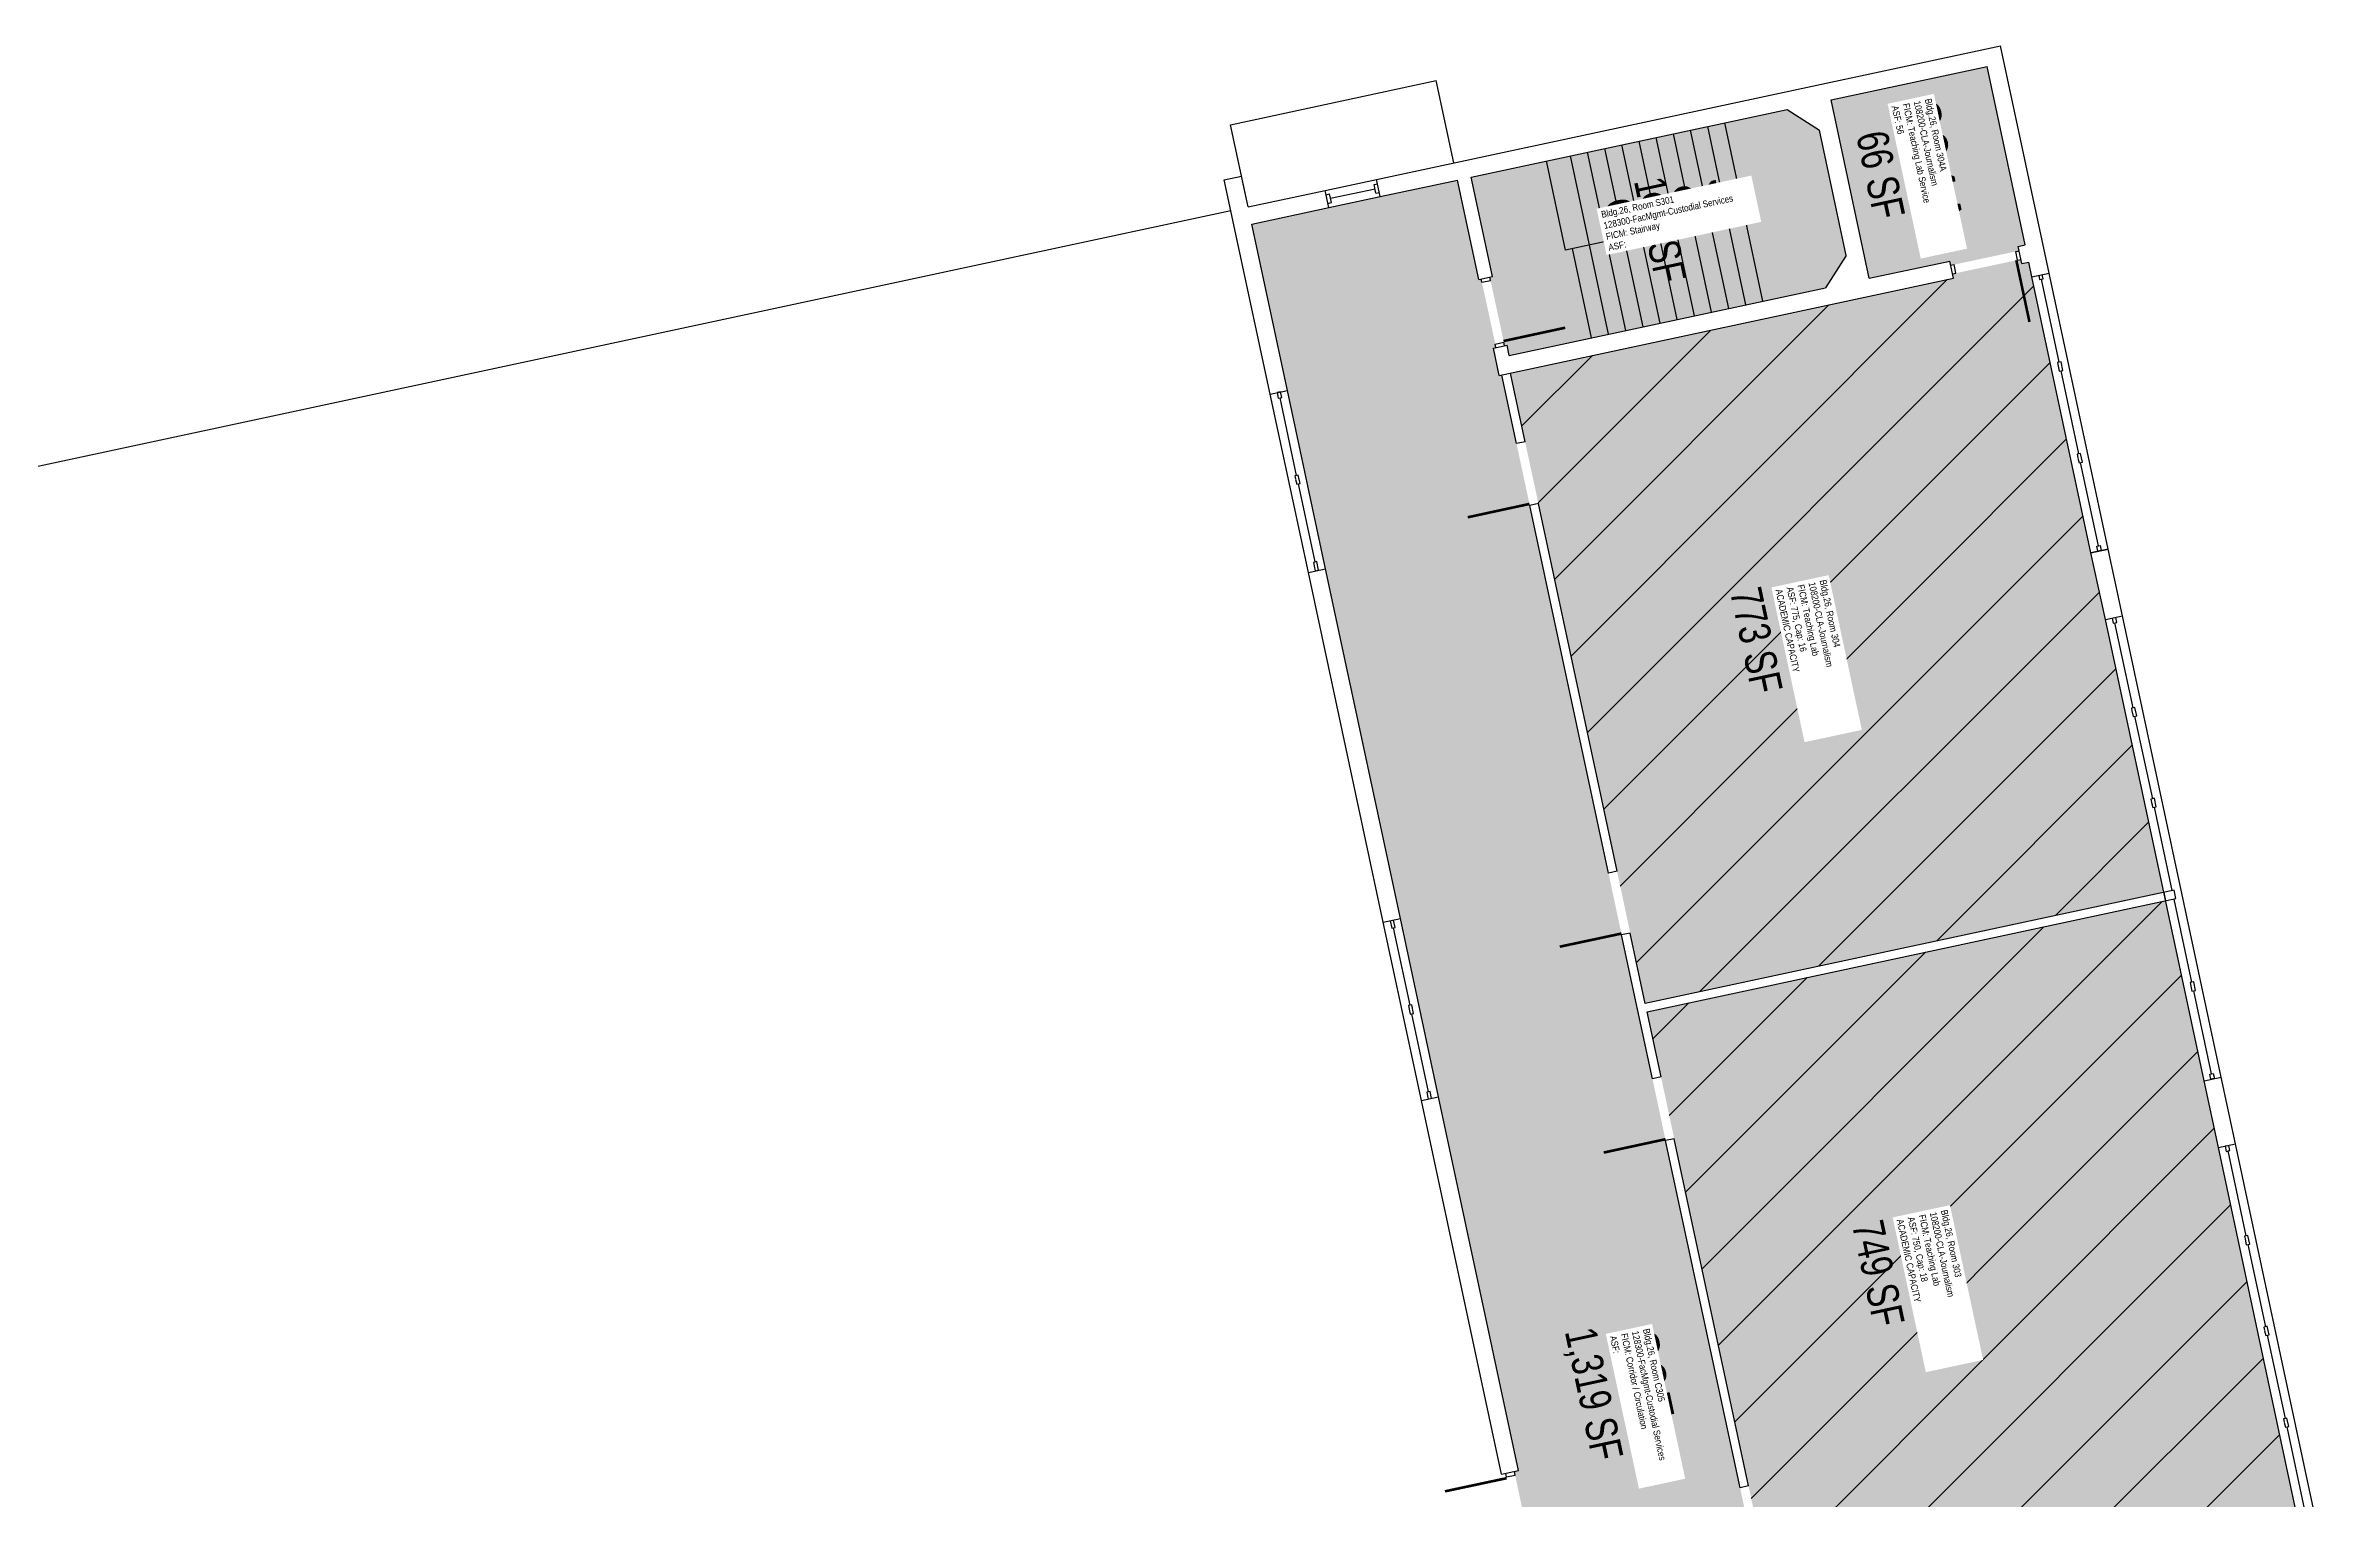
# Model space of a CAD drawing. Header units: inches. Extents: x 69208594 to 69211574, y 27667965 to 27670146.
# Drawn here: x 69210084 to 69211390, y 27669294 to 27670123 of the extents above; entities that cross this region are included whole.
import ezdxf
from ezdxf.enums import TextEntityAlignment as Align

# ---------------------------------------------------------------- set-up
doc = ezdxf.new("R2010")
doc.units = ezdxf.units.IN
doc.header["$LTSCALE"] = 10
doc.header["$MEASUREMENT"] = 0
for name, color, linetype in [('A-DOOR', 2, 'CONTINUOUS'), ('A-FLOR', 3, 'CONTINUOUS'), ('A-GLAZ', 1, 'CONTINUOUS'), ('A-IDEN-RNUM', 7, 'CONTINUOUS'), ('A-IDEN-SNUM', 4, 'CONTINUOUS'), ('A-IDEN-VNUM', 4, 'CONTINUOUS'), ('A-ROOF', 2, 'CONTINUOUS'), ('A-WALL', 5, 'CONTINUOUS'), ('AREA-TEXT', 3, 'CONTINUOUS'), ('Rooms-Capacity', 4, 'CONTINUOUS'), ('Rooms-Category-Color', 7, 'CONTINUOUS'), ('Rooms-College-Color', 7, 'CONTINUOUS'), ('Rooms-Department-Color', 7, 'CONTINUOUS'), ('Rooms-Division-Color', 7, 'CONTINUOUS'), ('Rooms-Information', 7, 'CONTINUOUS')]:
    doc.layers.add(name, color=color, linetype=linetype)
doc.styles.add('CP_AREA', font='arial.ttf', dxfattribs={"height": 15})
doc.styles.add('CP_ROOMSNUMBER', font='arial.ttf', dxfattribs={"height": 1})
doc.styles.add('CP_ROOMVNUMBER', font='arial.ttf', dxfattribs={"width": 0.85, "height": 0.075})
pattern_1 = [(45, (0, 0), (-26.516504294, 26.516504294), [])]

msp = doc.modelspace()

# ---------------------------------------------------------------- hatches: boundary and pattern name
at = {"layer": 'Rooms-Capacity'}
h = msp.add_hatch(dxfattribs=at)
h.set_pattern_fill('ANSI31', color=256, scale=300, style=0)
h.set_pattern_definition(pattern_1)
h.paths.add_polyline_path([(69211215.7, 27669999.5), (69211217.5, 27669991.2), (69211244.6, 27669864.6), (69211245.9, 27669858.7), (69211251.2, 27669833.8), (69211259.4, 27669795.7), (69211268.3, 27669754.1), (69211269.5, 27669748.2), (69211292.7, 27669640.2), (69210996.9, 27669576.8), (69210995.1, 27669585.2), (69210994.7, 27669587.1), (69210988.3, 27669616.9), (69210980.8, 27669652.1), (69210978.8, 27669661.4), (69210978.4, 27669663.4), (69210935.9, 27669861.9), (69210928.3, 27669897.1), (69210919.9, 27669936.2), (69210921.4, 27669936.5), (69211172.7, 27669990.3), (69211172.2, 27669992.8), (69211174.1, 27669993.2), (69211209.3, 27670000.7), (69211211.3, 27670001.1), (69211211.8, 27669998.7)])
h = msp.add_hatch(dxfattribs=at)
h.set_pattern_fill('ANSI31', color=256, scale=300, style=0)
h.set_pattern_definition(pattern_1)
h.paths.add_polyline_path([(69211063.4, 27669266.4), (69211072.6, 27669223.4), (69211305.8, 27669273.3), (69211341, 27669280.8), (69211368.4, 27669286.7), (69211359.6, 27669327.8), (69211359.2, 27669329.7), (69211323.9, 27669494.5), (69211315.7, 27669532.6), (69211293.7, 27669635.3), (69210997.9, 27669572), (69211005.9, 27669534.8), (69211013.4, 27669499.6), (69211018.6, 27669475.6), (69211019, 27669473.7), (69211034.9, 27669399.4), (69211035.3, 27669397.4), (69211055.8, 27669301.6)])
at = {"layer": 'Rooms-Category-Color', "true_color": 0xe3f498}
for points in [[(69211112.7, 27670094.1), (69211102.9, 27670092), (69211124.7, 27669990.3), (69211170.6, 27670000.1), (69211171.1, 27669997.7), (69211173.1, 27669998.1), (69211208.3, 27670005.6), (69211210.2, 27670006), (69211209.7, 27670008.5), (69211213.6, 27670009.3), (69211202.7, 27670060.2), (69211196.9, 27670087.5), (69211191.9, 27670111), (69211151.8, 27670102.4)], [(69211215.7, 27669999.5), (69211217.5, 27669991.2), (69211244.6, 27669864.6), (69211245.9, 27669858.7), (69211251.2, 27669833.8), (69211259.4, 27669795.7), (69211268.3, 27669754.1), (69211269.5, 27669748.2), (69211292.7, 27669640.2), (69210996.9, 27669576.8), (69210995.1, 27669585.2), (69210994.7, 27669587.1), (69210988.3, 27669616.9), (69210980.8, 27669652.1), (69210978.8, 27669661.4), (69210978.4, 27669663.4), (69210935.9, 27669861.9), (69210928.3, 27669897.1), (69210919.9, 27669936.2), (69210921.4, 27669936.5), (69211172.7, 27669990.3), (69211172.2, 27669992.8), (69211174.1, 27669993.2), (69211209.3, 27670000.7), (69211211.3, 27670001.1), (69211211.8, 27669998.7)], [(69211063.4, 27669266.4), (69211072.6, 27669223.4), (69211305.8, 27669273.3), (69211341, 27669280.8), (69211368.4, 27669286.7), (69211359.6, 27669327.8), (69211359.2, 27669329.7), (69211323.9, 27669494.5), (69211315.7, 27669532.6), (69211293.7, 27669635.3), (69210997.9, 27669572), (69211005.9, 27669534.8), (69211013.4, 27669499.6), (69211018.6, 27669475.6), (69211019, 27669473.7), (69211034.9, 27669399.4), (69211035.3, 27669397.4), (69211055.8, 27669301.6)]]:
    msp.add_hatch(color=61, dxfattribs=at).paths.add_polyline_path(points)
at = {"layer": 'Rooms-Category-Color', "true_color": 0xadadad}
for points in [[(69210912.7, 27670051.2), (69211077.9, 27670086.6), (69211096.3, 27670074.7), (69211111.6, 27670003.3), (69211099.7, 27669984.9), (69210934.5, 27669949.5), (69210919.3, 27669946.3), (69210918.1, 27669952.2), (69210916.6, 27669951.8), (69210916.2, 27669953.8), (69210914.1, 27669963.6), (69210913.7, 27669965.5), (69210908.6, 27669989), (69210908.2, 27669991), (69210909.7, 27669991.3), (69210901.3, 27670030.4), (69210900.8, 27670032.8), (69210897.5, 27670048)], [(69211082.8, 27669151.9), (69211075.2, 27669187.1), (69211073.8, 27669194), (69211097.2, 27669199), (69211092.2, 27669222.4), (69211068.8, 27669217.4), (69211058.5, 27669265.3), (69211051, 27669300.5), (69211030.4, 27669396.4), (69211030, 27669398.3), (69211014.1, 27669472.6), (69211013.7, 27669474.6), (69211008.5, 27669498.5), (69211001, 27669533.8), (69210990.2, 27669584.1), (69210989.8, 27669586.1), (69210983.4, 27669615.9), (69210975.9, 27669651.1), (69210973.9, 27669660.4), (69210973.5, 27669662.3), (69210931, 27669860.8), (69210923.4, 27669896), (69210915, 27669935.1), (69210913.6, 27669934.8), (69210910.2, 27669950.5), (69210911.7, 27669950.8), (69210911.3, 27669952.8), (69210909.2, 27669962.5), (69210908.8, 27669964.5), (69210903.7, 27669988), (69210903.3, 27669989.9), (69210901.9, 27669989.6), (69210893.5, 27670028.7), (69210889.7, 27670046.3), (69210845.7, 27670036.9), (69210816.4, 27670030.6), (69210772.4, 27670021.2), (69210792.7, 27669926.3), (69210794.1, 27669919.5), (69210796.2, 27669909.7), (69210814.5, 27669824.6), (69210828.3, 27669760.1), (69210845, 27669681.9), (69210857.2, 27669625.2), (69210879, 27669523.5), (69210903.2, 27669410), (69210911.6, 27669370.9), (69210924.6, 27669310.3), (69210922.2, 27669309.8), (69210922.6, 27669307.8), (69210937.7, 27669237.4), (69210938.1, 27669235.5), (69210940.5, 27669236), (69210977.8, 27669061.9), (69210986.2, 27669022.8), (69211007.9, 27668921.1), (69211019.7, 27668866.4), (69211028.1, 27668827.2), (69211031.2, 27668812.6), (69211050.7, 27668721.6), (69211055.9, 27668697.2), (69211072.4, 27668619.9), (69211077.7, 27668595.5), (69211094.6, 27668516.3), (69211098.6, 27668517.1), (69211137.7, 27668525.5), (69211138.2, 27668523.1), (69211140.1, 27668523.5), (69211171.4, 27668530.2), (69211175.3, 27668531), (69211177.3, 27668531.4), (69211176.8, 27668533.9), (69211208.1, 27668540.6), (69211212, 27668541.4), (69211213.4, 27668541.7), (69211212.4, 27668546.6), (69211204.9, 27668581.8), (69211199, 27668609.2), (69211219, 27668613.5), (69211218.4, 27668616.4), (69211209.2, 27668659.5), (69211199.2, 27668706.4), (69211196.6, 27668718.1), (69211196, 27668721.1), (69211176, 27668716.8), (69211115.7, 27668998.4), (69211108.1, 27669033.6), (69211102, 27669061.9), (69211101.6, 27669063.9), (69211092.2, 27669107.9), (69211085.7, 27669138.2), (69211085.3, 27669140.2), (69211084.7, 27669143.1)]]:
    msp.add_hatch(color=253, dxfattribs=at).paths.add_polyline_path(points)
at = {"layer": 'Rooms-College-Color', "true_color": 0xb2d6e9}
for points in [[(69211112.7, 27670094.1), (69211102.9, 27670092), (69211124.7, 27669990.3), (69211170.6, 27670000.1), (69211171.1, 27669997.7), (69211173.1, 27669998.1), (69211208.3, 27670005.6), (69211210.2, 27670006), (69211209.7, 27670008.5), (69211213.6, 27670009.3), (69211202.7, 27670060.2), (69211196.9, 27670087.5), (69211191.9, 27670111), (69211151.8, 27670102.4)], [(69211215.7, 27669999.5), (69211217.5, 27669991.2), (69211244.6, 27669864.6), (69211245.9, 27669858.7), (69211251.2, 27669833.8), (69211259.4, 27669795.7), (69211268.3, 27669754.1), (69211269.5, 27669748.2), (69211292.7, 27669640.2), (69210996.9, 27669576.8), (69210995.1, 27669585.2), (69210994.7, 27669587.1), (69210988.3, 27669616.9), (69210980.8, 27669652.1), (69210978.8, 27669661.4), (69210978.4, 27669663.4), (69210935.9, 27669861.9), (69210928.3, 27669897.1), (69210919.9, 27669936.2), (69210921.4, 27669936.5), (69211172.7, 27669990.3), (69211172.2, 27669992.8), (69211174.1, 27669993.2), (69211209.3, 27670000.7), (69211211.3, 27670001.1), (69211211.8, 27669998.7)], [(69211063.4, 27669266.4), (69211072.6, 27669223.4), (69211305.8, 27669273.3), (69211341, 27669280.8), (69211368.4, 27669286.7), (69211359.6, 27669327.8), (69211359.2, 27669329.7), (69211323.9, 27669494.5), (69211315.7, 27669532.6), (69211293.7, 27669635.3), (69210997.9, 27669572), (69211005.9, 27669534.8), (69211013.4, 27669499.6), (69211018.6, 27669475.6), (69211019, 27669473.7), (69211034.9, 27669399.4), (69211035.3, 27669397.4), (69211055.8, 27669301.6)]]:
    msp.add_hatch(color=254, dxfattribs=at).paths.add_polyline_path(points)
at = {"layer": 'Rooms-College-Color', "true_color": 0xadadad}
for points in [[(69210912.7, 27670051.2), (69211077.9, 27670086.6), (69211096.3, 27670074.7), (69211111.6, 27670003.3), (69211099.7, 27669984.9), (69210934.5, 27669949.5), (69210919.3, 27669946.3), (69210918.1, 27669952.2), (69210916.6, 27669951.8), (69210916.2, 27669953.8), (69210914.1, 27669963.6), (69210913.7, 27669965.5), (69210908.6, 27669989), (69210908.2, 27669991), (69210909.7, 27669991.3), (69210901.3, 27670030.4), (69210900.8, 27670032.8), (69210897.5, 27670048)], [(69211082.8, 27669151.9), (69211075.2, 27669187.1), (69211073.8, 27669194), (69211097.2, 27669199), (69211092.2, 27669222.4), (69211068.8, 27669217.4), (69211058.5, 27669265.3), (69211051, 27669300.5), (69211030.4, 27669396.4), (69211030, 27669398.3), (69211014.1, 27669472.6), (69211013.7, 27669474.6), (69211008.5, 27669498.5), (69211001, 27669533.8), (69210990.2, 27669584.1), (69210989.8, 27669586.1), (69210983.4, 27669615.9), (69210975.9, 27669651.1), (69210973.9, 27669660.4), (69210973.5, 27669662.3), (69210931, 27669860.8), (69210923.4, 27669896), (69210915, 27669935.1), (69210913.6, 27669934.8), (69210910.2, 27669950.5), (69210911.7, 27669950.8), (69210911.3, 27669952.8), (69210909.2, 27669962.5), (69210908.8, 27669964.5), (69210903.7, 27669988), (69210903.3, 27669989.9), (69210901.9, 27669989.6), (69210893.5, 27670028.7), (69210889.7, 27670046.3), (69210845.7, 27670036.9), (69210816.4, 27670030.6), (69210772.4, 27670021.2), (69210792.7, 27669926.3), (69210794.1, 27669919.5), (69210796.2, 27669909.7), (69210814.5, 27669824.6), (69210828.3, 27669760.1), (69210845, 27669681.9), (69210857.2, 27669625.2), (69210879, 27669523.5), (69210903.2, 27669410), (69210911.6, 27669370.9), (69210924.6, 27669310.3), (69210922.2, 27669309.8), (69210922.6, 27669307.8), (69210937.7, 27669237.4), (69210938.1, 27669235.5), (69210940.5, 27669236), (69210977.8, 27669061.9), (69210986.2, 27669022.8), (69211007.9, 27668921.1), (69211019.7, 27668866.4), (69211028.1, 27668827.2), (69211031.2, 27668812.6), (69211050.7, 27668721.6), (69211055.9, 27668697.2), (69211072.4, 27668619.9), (69211077.7, 27668595.5), (69211094.6, 27668516.3), (69211098.6, 27668517.1), (69211137.7, 27668525.5), (69211138.2, 27668523.1), (69211140.1, 27668523.5), (69211171.4, 27668530.2), (69211175.3, 27668531), (69211177.3, 27668531.4), (69211176.8, 27668533.9), (69211208.1, 27668540.6), (69211212, 27668541.4), (69211213.4, 27668541.7), (69211212.4, 27668546.6), (69211204.9, 27668581.8), (69211199, 27668609.2), (69211219, 27668613.5), (69211218.4, 27668616.4), (69211209.2, 27668659.5), (69211199.2, 27668706.4), (69211196.6, 27668718.1), (69211196, 27668721.1), (69211176, 27668716.8), (69211115.7, 27668998.4), (69211108.1, 27669033.6), (69211102, 27669061.9), (69211101.6, 27669063.9), (69211092.2, 27669107.9), (69211085.7, 27669138.2), (69211085.3, 27669140.2), (69211084.7, 27669143.1)]]:
    msp.add_hatch(color=253, dxfattribs=at).paths.add_polyline_path(points)
at = {"layer": 'Rooms-Department-Color', "true_color": 0xb2d6e9}
for points in [[(69211112.7, 27670094.1), (69211102.9, 27670092), (69211124.7, 27669990.3), (69211170.6, 27670000.1), (69211171.1, 27669997.7), (69211173.1, 27669998.1), (69211208.3, 27670005.6), (69211210.2, 27670006), (69211209.7, 27670008.5), (69211213.6, 27670009.3), (69211202.7, 27670060.2), (69211196.9, 27670087.5), (69211191.9, 27670111), (69211151.8, 27670102.4)], [(69211215.7, 27669999.5), (69211217.5, 27669991.2), (69211244.6, 27669864.6), (69211245.9, 27669858.7), (69211251.2, 27669833.8), (69211259.4, 27669795.7), (69211268.3, 27669754.1), (69211269.5, 27669748.2), (69211292.7, 27669640.2), (69210996.9, 27669576.8), (69210995.1, 27669585.2), (69210994.7, 27669587.1), (69210988.3, 27669616.9), (69210980.8, 27669652.1), (69210978.8, 27669661.4), (69210978.4, 27669663.4), (69210935.9, 27669861.9), (69210928.3, 27669897.1), (69210919.9, 27669936.2), (69210921.4, 27669936.5), (69211172.7, 27669990.3), (69211172.2, 27669992.8), (69211174.1, 27669993.2), (69211209.3, 27670000.7), (69211211.3, 27670001.1), (69211211.8, 27669998.7)], [(69211063.4, 27669266.4), (69211072.6, 27669223.4), (69211305.8, 27669273.3), (69211341, 27669280.8), (69211368.4, 27669286.7), (69211359.6, 27669327.8), (69211359.2, 27669329.7), (69211323.9, 27669494.5), (69211315.7, 27669532.6), (69211293.7, 27669635.3), (69210997.9, 27669572), (69211005.9, 27669534.8), (69211013.4, 27669499.6), (69211018.6, 27669475.6), (69211019, 27669473.7), (69211034.9, 27669399.4), (69211035.3, 27669397.4), (69211055.8, 27669301.6)]]:
    msp.add_hatch(color=254, dxfattribs=at).paths.add_polyline_path(points)
at = {"layer": 'Rooms-Department-Color', "true_color": 0xacacac}
for points in [[(69210912.7, 27670051.2), (69211077.9, 27670086.6), (69211096.3, 27670074.7), (69211111.6, 27670003.3), (69211099.7, 27669984.9), (69210934.5, 27669949.5), (69210919.3, 27669946.3), (69210918.1, 27669952.2), (69210916.6, 27669951.8), (69210916.2, 27669953.8), (69210914.1, 27669963.6), (69210913.7, 27669965.5), (69210908.6, 27669989), (69210908.2, 27669991), (69210909.7, 27669991.3), (69210901.3, 27670030.4), (69210900.8, 27670032.8), (69210897.5, 27670048)], [(69211082.8, 27669151.9), (69211075.2, 27669187.1), (69211073.8, 27669194), (69211097.2, 27669199), (69211092.2, 27669222.4), (69211068.8, 27669217.4), (69211058.5, 27669265.3), (69211051, 27669300.5), (69211030.4, 27669396.4), (69211030, 27669398.3), (69211014.1, 27669472.6), (69211013.7, 27669474.6), (69211008.5, 27669498.5), (69211001, 27669533.8), (69210990.2, 27669584.1), (69210989.8, 27669586.1), (69210983.4, 27669615.9), (69210975.9, 27669651.1), (69210973.9, 27669660.4), (69210973.5, 27669662.3), (69210931, 27669860.8), (69210923.4, 27669896), (69210915, 27669935.1), (69210913.6, 27669934.8), (69210910.2, 27669950.5), (69210911.7, 27669950.8), (69210911.3, 27669952.8), (69210909.2, 27669962.5), (69210908.8, 27669964.5), (69210903.7, 27669988), (69210903.3, 27669989.9), (69210901.9, 27669989.6), (69210893.5, 27670028.7), (69210889.7, 27670046.3), (69210845.7, 27670036.9), (69210816.4, 27670030.6), (69210772.4, 27670021.2), (69210792.7, 27669926.3), (69210794.1, 27669919.5), (69210796.2, 27669909.7), (69210814.5, 27669824.6), (69210828.3, 27669760.1), (69210845, 27669681.9), (69210857.2, 27669625.2), (69210879, 27669523.5), (69210903.2, 27669410), (69210911.6, 27669370.9), (69210924.6, 27669310.3), (69210922.2, 27669309.8), (69210922.6, 27669307.8), (69210937.7, 27669237.4), (69210938.1, 27669235.5), (69210940.5, 27669236), (69210977.8, 27669061.9), (69210986.2, 27669022.8), (69211007.9, 27668921.1), (69211019.7, 27668866.4), (69211028.1, 27668827.2), (69211031.2, 27668812.6), (69211050.7, 27668721.6), (69211055.9, 27668697.2), (69211072.4, 27668619.9), (69211077.7, 27668595.5), (69211094.6, 27668516.3), (69211098.6, 27668517.1), (69211137.7, 27668525.5), (69211138.2, 27668523.1), (69211140.1, 27668523.5), (69211171.4, 27668530.2), (69211175.3, 27668531), (69211177.3, 27668531.4), (69211176.8, 27668533.9), (69211208.1, 27668540.6), (69211212, 27668541.4), (69211213.4, 27668541.7), (69211212.4, 27668546.6), (69211204.9, 27668581.8), (69211199, 27668609.2), (69211219, 27668613.5), (69211218.4, 27668616.4), (69211209.2, 27668659.5), (69211199.2, 27668706.4), (69211196.6, 27668718.1), (69211196, 27668721.1), (69211176, 27668716.8), (69211115.7, 27668998.4), (69211108.1, 27669033.6), (69211102, 27669061.9), (69211101.6, 27669063.9), (69211092.2, 27669107.9), (69211085.7, 27669138.2), (69211085.3, 27669140.2), (69211084.7, 27669143.1)]]:
    msp.add_hatch(color=253, dxfattribs=at).paths.add_polyline_path(points)
at = {"layer": 'Rooms-Division-Color', "true_color": 0xb2d6e9}
for points in [[(69211112.7, 27670094.1), (69211102.9, 27670092), (69211124.7, 27669990.3), (69211170.6, 27670000.1), (69211171.1, 27669997.7), (69211173.1, 27669998.1), (69211208.3, 27670005.6), (69211210.2, 27670006), (69211209.7, 27670008.5), (69211213.6, 27670009.3), (69211202.7, 27670060.2), (69211196.9, 27670087.5), (69211191.9, 27670111), (69211151.8, 27670102.4)], [(69211215.7, 27669999.5), (69211217.5, 27669991.2), (69211244.6, 27669864.6), (69211245.9, 27669858.7), (69211251.2, 27669833.8), (69211259.4, 27669795.7), (69211268.3, 27669754.1), (69211269.5, 27669748.2), (69211292.7, 27669640.2), (69210996.9, 27669576.8), (69210995.1, 27669585.2), (69210994.7, 27669587.1), (69210988.3, 27669616.9), (69210980.8, 27669652.1), (69210978.8, 27669661.4), (69210978.4, 27669663.4), (69210935.9, 27669861.9), (69210928.3, 27669897.1), (69210919.9, 27669936.2), (69210921.4, 27669936.5), (69211172.7, 27669990.3), (69211172.2, 27669992.8), (69211174.1, 27669993.2), (69211209.3, 27670000.7), (69211211.3, 27670001.1), (69211211.8, 27669998.7)], [(69211063.4, 27669266.4), (69211072.6, 27669223.4), (69211305.8, 27669273.3), (69211341, 27669280.8), (69211368.4, 27669286.7), (69211359.6, 27669327.8), (69211359.2, 27669329.7), (69211323.9, 27669494.5), (69211315.7, 27669532.6), (69211293.7, 27669635.3), (69210997.9, 27669572), (69211005.9, 27669534.8), (69211013.4, 27669499.6), (69211018.6, 27669475.6), (69211019, 27669473.7), (69211034.9, 27669399.4), (69211035.3, 27669397.4), (69211055.8, 27669301.6)]]:
    msp.add_hatch(color=254, dxfattribs=at).paths.add_polyline_path(points)
at = {"layer": 'Rooms-Division-Color', "true_color": 0xadadad}
for points in [[(69210912.7, 27670051.2), (69211077.9, 27670086.6), (69211096.3, 27670074.7), (69211111.6, 27670003.3), (69211099.7, 27669984.9), (69210934.5, 27669949.5), (69210919.3, 27669946.3), (69210918.1, 27669952.2), (69210916.6, 27669951.8), (69210916.2, 27669953.8), (69210914.1, 27669963.6), (69210913.7, 27669965.5), (69210908.6, 27669989), (69210908.2, 27669991), (69210909.7, 27669991.3), (69210901.3, 27670030.4), (69210900.8, 27670032.8), (69210897.5, 27670048)], [(69211082.8, 27669151.9), (69211075.2, 27669187.1), (69211073.8, 27669194), (69211097.2, 27669199), (69211092.2, 27669222.4), (69211068.8, 27669217.4), (69211058.5, 27669265.3), (69211051, 27669300.5), (69211030.4, 27669396.4), (69211030, 27669398.3), (69211014.1, 27669472.6), (69211013.7, 27669474.6), (69211008.5, 27669498.5), (69211001, 27669533.8), (69210990.2, 27669584.1), (69210989.8, 27669586.1), (69210983.4, 27669615.9), (69210975.9, 27669651.1), (69210973.9, 27669660.4), (69210973.5, 27669662.3), (69210931, 27669860.8), (69210923.4, 27669896), (69210915, 27669935.1), (69210913.6, 27669934.8), (69210910.2, 27669950.5), (69210911.7, 27669950.8), (69210911.3, 27669952.8), (69210909.2, 27669962.5), (69210908.8, 27669964.5), (69210903.7, 27669988), (69210903.3, 27669989.9), (69210901.9, 27669989.6), (69210893.5, 27670028.7), (69210889.7, 27670046.3), (69210845.7, 27670036.9), (69210816.4, 27670030.6), (69210772.4, 27670021.2), (69210792.7, 27669926.3), (69210794.1, 27669919.5), (69210796.2, 27669909.7), (69210814.5, 27669824.6), (69210828.3, 27669760.1), (69210845, 27669681.9), (69210857.2, 27669625.2), (69210879, 27669523.5), (69210903.2, 27669410), (69210911.6, 27669370.9), (69210924.6, 27669310.3), (69210922.2, 27669309.8), (69210922.6, 27669307.8), (69210937.7, 27669237.4), (69210938.1, 27669235.5), (69210940.5, 27669236), (69210977.8, 27669061.9), (69210986.2, 27669022.8), (69211007.9, 27668921.1), (69211019.7, 27668866.4), (69211028.1, 27668827.2), (69211031.2, 27668812.6), (69211050.7, 27668721.6), (69211055.9, 27668697.2), (69211072.4, 27668619.9), (69211077.7, 27668595.5), (69211094.6, 27668516.3), (69211098.6, 27668517.1), (69211137.7, 27668525.5), (69211138.2, 27668523.1), (69211140.1, 27668523.5), (69211171.4, 27668530.2), (69211175.3, 27668531), (69211177.3, 27668531.4), (69211176.8, 27668533.9), (69211208.1, 27668540.6), (69211212, 27668541.4), (69211213.4, 27668541.7), (69211212.4, 27668546.6), (69211204.9, 27668581.8), (69211199, 27668609.2), (69211219, 27668613.5), (69211218.4, 27668616.4), (69211209.2, 27668659.5), (69211199.2, 27668706.4), (69211196.6, 27668718.1), (69211196, 27668721.1), (69211176, 27668716.8), (69211115.7, 27668998.4), (69211108.1, 27669033.6), (69211102, 27669061.9), (69211101.6, 27669063.9), (69211092.2, 27669107.9), (69211085.7, 27669138.2), (69211085.3, 27669140.2), (69211084.7, 27669143.1)]]:
    msp.add_hatch(color=253, dxfattribs=at).paths.add_polyline_path(points)

# ---------------------------------------------------------------- linework, layer by layer
at = {"layer": 'A-DOOR'}
for points in [[(69211208.6, 27670000.6, 1.5, 1.5, 0), (69211216.1, 27669965.4, 0, 0, 0), (69211215.4, 27669965.2, 0, 0, -0.414214), (69211173.8, 27669994.7, 0, 0, -0.414214)], [(69210916, 27669954.5, 1.5, 1.5, 0), (69210951.2, 27669962.1, 0, 0, 0), (69210951.1, 27669962.8, 0, 0, 0.414214), (69210907.2, 27669988.7, 0, 0, 0.414214)], [(69210930.8, 27669861.6, 1.5, 1.5, 0), (69210895.6, 27669854, 0, 0, 0), (69210895.4, 27669854.8, 0, 0, -0.414214), (69210924.9, 27669896.4, 0, 0, -0.414214)], [(69210983.3, 27669616.6, 1.5, 1.5, 0), (69210948.1, 27669609.1, 0, 0, 0), (69210947.9, 27669609.8, 0, 0, -0.414214), (69210977.3, 27669651.4, 0, 0, -0.414214)], [(69211008.4, 27669499.3, 1.5, 1.5, 0), (69210973.2, 27669491.7, 0, 0, 0), (69210973, 27669492.5, 0, 0, -0.414214), (69211002.5, 27669534.1, 0, 0, -0.414214)], [(69210917.8, 27669306, 1.5, 1.5, 0), (69210882.6, 27669298.5, 0, 0, 0), (69210882.8, 27669297.8, 0, 0, 0.414214), (69210926.7, 27669271.9, 0, 0, 0.414214)], [(69211058.3, 27669266.1, 1.5, 1.5, 0), (69211023.1, 27669258.5, 0, 0, 0), (69211023, 27669259.3, 0, 0, -0.414214), (69211052.4, 27669300.9, 0, 0, -0.414214)]]:
    msp.add_lwpolyline(points, format="xyseb", dxfattribs=at)
at = {"layer": 'A-FLOR'}
for p, q in [((69211053.1, 27670028.1), (69211042.3, 27670079)), ((69211005.4, 27669964.7), (69210983.6, 27670066.4)), ((69211015.1, 27669966.8), (69210993.4, 27670068.5)), ((69211024.9, 27669968.9), (69211003.1, 27670070.6)), ((69211023.8, 27670021.8), (69211012.9, 27670072.7)), ((69211044.5, 27669973.1), (69211022.7, 27670074.8)), ((69211043.4, 27670026), (69211032.5, 27670076.9)), ((69210951.4, 27670006.3), (69210940.6, 27670057.2)), ((69210976, 27669958.4), (69210954.2, 27670060.1)), ((69210985.8, 27669960.5), (69210964, 27670062.2)), ((69210995.6, 27669962.6), (69210973.8, 27670064.3)), ((69211053.1, 27670028.1), (69210951.4, 27670006.3)), ((69211064, 27669977.3), (69211053.1, 27670028.1)), ((69211034.7, 27669971), (69211023.8, 27670021.8)), ((69211054.3, 27669975.2), (69211043.4, 27670026)), ((69210966.2, 27669956.3), (69210955.4, 27670007.2))]:
    msp.add_line(p, q, dxfattribs=at)
at = {"layer": 'A-GLAZ'}
for p, q in [((69210814.3, 27670040.4), (69210843.6, 27670046.7)), ((69210817.3, 27670035.9), (69210842.7, 27670041.4)), ((69210816.4, 27670030.6), (69210845.7, 27670036.9)), ((69211251.2, 27669833.8), (69211217.5, 27669991.2)), ((69211233.1, 27669942.4), (69211222.9, 27669989.8)), ((69211261, 27669835.9), (69211227.3, 27669993.3)), ((69211244.3, 27669890.1), (69211234.1, 27669937.5)), ((69210804.7, 27669822.5), (69210782.9, 27669924.2)), ((69210797.9, 27669877.9), (69210788.5, 27669922.1)), ((69210814.5, 27669824.6), (69210792.7, 27669926.3)), ((69211255.5, 27669837.8), (69211245.3, 27669885.2)), ((69210808.5, 27669828.5), (69210799, 27669873)), ((69211315.7, 27669532.6), (69211259.4, 27669795.7)), ((69211275.3, 27669745.4), (69211264.9, 27669793.8)), ((69211325.5, 27669534.7), (69211269.2, 27669797.8)), ((69211286.4, 27669693.5), (69211276.3, 27669740.5)), ((69211297.6, 27669641.2), (69211287.4, 27669688.7)), ((69211308.8, 27669588.9), (69211298.6, 27669636.3)), ((69210869.2, 27669521.4), (69210847.4, 27669623.1)), ((69210879, 27669523.5), (69210857.2, 27669625.2)), ((69210862.7, 27669575.7), (69210853.2, 27669619.9)), ((69211320, 27669536.6), (69211309.8, 27669584)), ((69210873.2, 27669526.3), (69210863.7, 27669570.8)), ((69211380.2, 27669231.5), (69211323.9, 27669494.5)), ((69211339.8, 27669444.2), (69211329.4, 27669492.6)), ((69211390, 27669233.6), (69211333.7, 27669496.6)), ((69211350.9, 27669392.4), (69211340.8, 27669439.3)), ((69211362.1, 27669340.1), (69211351.9, 27669387.5)), ((69211373.3, 27669287.8), (69211363.1, 27669335.2))]:
    msp.add_line(p, q, dxfattribs=at)
at = {"layer": 'A-ROOF'}
for p, q in [((69210760.2, 27670077.9), (69210877.6, 27670103)), ((69210887.6, 27670056.1), (69210877.6, 27670103)), ((69210770.3, 27670031), (69210760.2, 27670077.9)), ((69209468.8, 27669752.2), (69210760.5, 27670028.9))]:
    msp.add_line(p, q, dxfattribs=at)
at = {"layer": 'A-WALL'}
for p, q in [((69210843.6, 27670046.7), (69211199.5, 27670122.9)), ((69211227.3, 27669993.3), (69211199.5, 27670122.9)), ((69211102.9, 27670092), (69211191.9, 27670111)), ((69211213.6, 27670009.3), (69211191.9, 27670111)), ((69211124.7, 27669990.3), (69211102.9, 27670092)), ((69210897.5, 27670048), (69211077.9, 27670086.6)), ((69211077.9, 27670086.6), (69211096.3, 27670074.7)), ((69211111.6, 27670003.3), (69211096.3, 27670074.7)), ((69210756.7, 27670046.5), (69210766.5, 27670048.6)), ((69210782.9, 27669924.2), (69210756.7, 27670046.5)), ((69210770.3, 27670031), (69210766.5, 27670048.6)), ((69210770.3, 27670031), (69210814.3, 27670040.4)), ((69210816.4, 27670030.6), (69210814.3, 27670040.4)), ((69210842.2, 27670043.8), (69210844.1, 27670044.2)), ((69210843.2, 27670038.9), (69210842.2, 27670043.8)), ((69210845.7, 27670036.9), (69210843.6, 27670046.7)), ((69210845.7, 27670036.9), (69210889.7, 27670046.3)), ((69210901.9, 27669989.6), (69210889.7, 27670046.3)), ((69210909.7, 27669991.3), (69210897.5, 27670048)), ((69210772.4, 27670021.2), (69210816.4, 27670030.6)), ((69210814.8, 27670037.9), (69210816.8, 27670038.4)), ((69210815.8, 27670033), (69210817.8, 27670033.5)), ((69210817.8, 27670033.5), (69210816.8, 27670038.4)), ((69210843.2, 27670038.9), (69210845.2, 27670039.3)), ((69210792.7, 27669926.3), (69210772.4, 27670021.2)), ((69211111.6, 27670003.3), (69211099.7, 27669984.9)), ((69211208.3, 27670005.6), (69211210.2, 27670006)), ((69211209.3, 27670000.7), (69211208.3, 27670005.6)), ((69211209.3, 27670000.7), (69211211.3, 27670001.1)), ((69211209.7, 27670008.5), (69211213.6, 27670009.3)), ((69211211.8, 27669998.7), (69211209.7, 27670008.5)), ((69210901.9, 27669989.6), (69210909.7, 27669991.3)), ((69210903.7, 27669988), (69210903.3, 27669989.9)), ((69210903.7, 27669988), (69210908.6, 27669989)), ((69210908.6, 27669989), (69210908.2, 27669991)), ((69210913.6, 27669934.8), (69211172.7, 27669990.3)), ((69211124.7, 27669990.3), (69211170.6, 27670000.1)), ((69211172.7, 27669990.3), (69211170.6, 27670000.1)), ((69211171.1, 27669997.7), (69211173.1, 27669998.1)), ((69211172.2, 27669992.8), (69211174.1, 27669993.2)), ((69211174.1, 27669993.2), (69211173.1, 27669998.1)), ((69211211.8, 27669998.7), (69211215.7, 27669999.5)), ((69211217.5, 27669991.2), (69211215.7, 27669999.5)), ((69211217.5, 27669991.2), (69211227.3, 27669993.3)), ((69211221.4, 27669992.1), (69211221.9, 27669989.6)), ((69211221.9, 27669989.6), (69211223.9, 27669990)), ((69211223.9, 27669990), (69211223.4, 27669992.5)), ((69210919.3, 27669946.3), (69211099.7, 27669984.9)), ((69210910.2, 27669950.5), (69210918.1, 27669952.2)), ((69210913.6, 27669934.8), (69210910.2, 27669950.5)), ((69210911.3, 27669952.8), (69210916.2, 27669953.8)), ((69210911.7, 27669950.8), (69210911.3, 27669952.8)), ((69210916.6, 27669951.8), (69210916.2, 27669953.8)), ((69210919.3, 27669946.3), (69210918.1, 27669952.2)), ((69210923.4, 27669896), (69210915, 27669935.1)), ((69210928.3, 27669897.1), (69210919.9, 27669936.2)), ((69211234.1, 27669942.6), (69211232.1, 27669942.2)), ((69211232.1, 27669942.2), (69211232.5, 27669940.2)), ((69211232.5, 27669940.1), (69211233.1, 27669937.3)), ((69211233.1, 27669937.3), (69211235.1, 27669937.7)), ((69211235.1, 27669937.7), (69211234.1, 27669942.6)), ((69210782.9, 27669924.2), (69210792.7, 27669926.3)), ((69210788.8, 27669925.5), (69210786.8, 27669925.1)), ((69210786.8, 27669925.1), (69210787.5, 27669921.9)), ((69210787.5, 27669921.9), (69210789.5, 27669922.3)), ((69210789.5, 27669922.3), (69210788.8, 27669925.5)), ((69210928.3, 27669897.1), (69210923.4, 27669896)), ((69211245.3, 27669890.3), (69211243.3, 27669889.9)), ((69211243.3, 27669889.9), (69211243.7, 27669887.9)), ((69211243.7, 27669887.8), (69211244.4, 27669885)), ((69211244.4, 27669885), (69211246.3, 27669885.4)), ((69211246.3, 27669885.4), (69211245.3, 27669890.3)), ((69210798.9, 27669878.1), (69210797, 27669877.6)), ((69210797, 27669877.6), (69210797.4, 27669875.7)), ((69210797.4, 27669875.6), (69210798, 27669872.8)), ((69210798, 27669872.8), (69210800, 27669873.2)), ((69210800, 27669873.2), (69210798.9, 27669878.1)), ((69210935.9, 27669861.9), (69210931, 27669860.8)), ((69210975.9, 27669651.1), (69210931, 27669860.8)), ((69210980.8, 27669652.1), (69210935.9, 27669861.9)), ((69211261, 27669835.9), (69211251.2, 27669833.8)), ((69211251.2, 27669833.8), (69211261, 27669835.9)), ((69211259.4, 27669795.7), (69211251.2, 27669833.8)), ((69211254.5, 27669837.6), (69211256.5, 27669838)), ((69211255.1, 27669834.6), (69211254.5, 27669837.6)), ((69211256.1, 27669834.8), (69211255.1, 27669834.6)), ((69211257.1, 27669835.1), (69211256.1, 27669834.8)), ((69211256.5, 27669838), (69211257.1, 27669835.1)), ((69211269.2, 27669797.8), (69211261, 27669835.9)), ((69210804.7, 27669822.5), (69210814.5, 27669824.6)), ((69210847.4, 27669623.1), (69210804.7, 27669822.5)), ((69210809.5, 27669828.7), (69210807.5, 27669828.3)), ((69210807.5, 27669828.3), (69210808, 27669826.3)), ((69210808, 27669826.2), (69210808.6, 27669823.4)), ((69210808.6, 27669823.4), (69210810.5, 27669823.8)), ((69210810.5, 27669823.8), (69210809.5, 27669828.7)), ((69210857.2, 27669625.2), (69210814.5, 27669824.6)), ((69211259.4, 27669795.7), (69211269.2, 27669797.8)), ((69211263.3, 27669796.5), (69211263.9, 27669793.6)), ((69211263.9, 27669793.6), (69211265.9, 27669794)), ((69211265.9, 27669794), (69211265.3, 27669796.9)), ((69211276.3, 27669745.6), (69211274.3, 27669745.2)), ((69211274.3, 27669745.2), (69211274.6, 27669743.7)), ((69211274.6, 27669743.6), (69211275.3, 27669740.3)), ((69211275.3, 27669740.3), (69211277.3, 27669740.7)), ((69211277.3, 27669740.7), (69211276.3, 27669745.6)), ((69211287.4, 27669693.8), (69211285.4, 27669693.3)), ((69211285.4, 27669693.3), (69211285.8, 27669691.4)), ((69211285.8, 27669691.3), (69211286.4, 27669688.5)), ((69211286.4, 27669688.5), (69211288.4, 27669688.9)), ((69211288.4, 27669688.9), (69211287.4, 27669693.8)), ((69210980.8, 27669652.1), (69210975.9, 27669651.1)), ((69211298.6, 27669641.4), (69210996.9, 27669576.8)), ((69210997.9, 27669572), (69211299.6, 27669636.6)), ((69211292.7, 27669640.2), (69211293.1, 27669638.2)), ((69211293.1, 27669638.1), (69211293.7, 27669635.3)), ((69211299.6, 27669636.6), (69211298.6, 27669641.4)), ((69210847.4, 27669623.1), (69210857.2, 27669625.2)), ((69210847.4, 27669623.1), (69210857.2, 27669625.2)), ((69210851.3, 27669623.9), (69210852.2, 27669619.7)), ((69210854.2, 27669620.1), (69210853.3, 27669624.3)), ((69210852.2, 27669619.7), (69210854.2, 27669620.1)), ((69210988.3, 27669616.9), (69210983.4, 27669615.9)), ((69211001, 27669533.8), (69210983.4, 27669615.9)), ((69210996.9, 27669576.8), (69210988.3, 27669616.9)), ((69211309.8, 27669589.1), (69211307.8, 27669588.7)), ((69211307.8, 27669588.7), (69211308.2, 27669586.8)), ((69211308.2, 27669586.6), (69211308.8, 27669583.8)), ((69211308.8, 27669583.8), (69211310.8, 27669584.2)), ((69211310.8, 27669584.2), (69211309.8, 27669589.1)), ((69210863.6, 27669575.9), (69210861.7, 27669575.5)), ((69210861.7, 27669575.5), (69210862.1, 27669573.5)), ((69210862.1, 27669573.4), (69210862.7, 27669570.6)), ((69210862.7, 27669570.6), (69210864.7, 27669571)), ((69210864.7, 27669571), (69210863.6, 27669575.9)), ((69211005.9, 27669534.8), (69210997.9, 27669572)), ((69211005.9, 27669534.8), (69211001, 27669533.8)), ((69211315.7, 27669532.6), (69211325.5, 27669534.7)), ((69211323.9, 27669494.5), (69211315.7, 27669532.6)), ((69211319, 27669536.4), (69211321, 27669536.8)), ((69211319.6, 27669533.5), (69211319, 27669536.4)), ((69211320.6, 27669533.7), (69211319.6, 27669533.5)), ((69211321.6, 27669533.9), (69211320.6, 27669533.7)), ((69211321, 27669536.8), (69211321.6, 27669533.9)), ((69211333.7, 27669496.6), (69211325.5, 27669534.7)), ((69210869.2, 27669521.4), (69210879, 27669523.5)), ((69210869.2, 27669521.4), (69210879, 27669523.5)), ((69210914.8, 27669308.2), (69210869.2, 27669521.4)), ((69210874.2, 27669526.5), (69210872.3, 27669526.1)), ((69210872.3, 27669526.1), (69210872.7, 27669524.2)), ((69210872.7, 27669524), (69210873.1, 27669522.2)), ((69210875, 27669522.6), (69210874.2, 27669526.5)), ((69210924.6, 27669310.3), (69210879, 27669523.5)), ((69211013.4, 27669499.6), (69211008.5, 27669498.5)), ((69211051, 27669300.5), (69211008.5, 27669498.5)), ((69211055.8, 27669301.6), (69211013.4, 27669499.6)), ((69211323.9, 27669494.5), (69211333.7, 27669496.6)), ((69211328.8, 27669495.5), (69211327.8, 27669495.3)), ((69211327.8, 27669495.3), (69211328.4, 27669492.4)), ((69211328.4, 27669492.4), (69211330.4, 27669492.8)), ((69211330.4, 27669492.8), (69211329.8, 27669495.7)), ((69211340.7, 27669444.4), (69211338.8, 27669444)), ((69211338.8, 27669444), (69211339.1, 27669442.5)), ((69211339.1, 27669442.4), (69211339.8, 27669439.1)), ((69211339.8, 27669439.1), (69211341.8, 27669439.5)), ((69211341.8, 27669439.5), (69211340.7, 27669444.4)), ((69211351.8, 27669392.6), (69211349.9, 27669392.2)), ((69211349.9, 27669392.2), (69211350.3, 27669390.2)), ((69211350.3, 27669390.1), (69211350.9, 27669387.3)), ((69211350.9, 27669387.3), (69211352.9, 27669387.7)), ((69211352.9, 27669387.7), (69211351.8, 27669392.6)), ((69211363, 27669340.3), (69211361.1, 27669339.9)), ((69211361.1, 27669339.9), (69211361.5, 27669337.9)), ((69211361.5, 27669337.8), (69211362.1, 27669335)), ((69211362.1, 27669335), (69211364.1, 27669335.4)), ((69211364.1, 27669335.4), (69211363, 27669340.3)), ((69210914.8, 27669308.2), (69210924.6, 27669310.3)), ((69210917.7, 27669306.8), (69210917.3, 27669308.7)), ((69210922.6, 27669307.8), (69210922.2, 27669309.8)), ((69210917.7, 27669306.8), (69210922.6, 27669307.8)), ((69211055.8, 27669301.6), (69211051, 27669300.5))]:
    msp.add_line(p, q, dxfattribs=at)

# ---------------------------------------------------------------- texts
at = {"layer": 'A-IDEN-RNUM', "style": 'CP_ROOMSNUMBER', "width": 0.85}
for s, p in [('0304-A0', (69211148.6, 27670053.8)), ('S301-00', (69211000.1, 27670025.2)), ('0304-00', (69211089.7, 27669789.2)), ('0303-00', (69211165.9, 27669433.2))]:
    msp.add_text(s, height=1, rotation=12.0874, dxfattribs=at).set_placement(p, align=Align.MIDDLE)
at = {"layer": 'A-IDEN-SNUM', "style": 'CP_ROOMSNUMBER', "width": 0.85}
for s, p in [('02600304A0', (69211148.6, 27670053.8)), ('0260S30100', (69211000.1, 27670025.2)), ('0260030400', (69211089.7, 27669789.2)), ('0260030300', (69211165.9, 27669433.2))]:
    msp.add_text(s, height=1, rotation=12.0874, dxfattribs=at).set_placement(p, align=Align.MIDDLE)
at = {"layer": 'A-IDEN-VNUM', "style": 'CP_ROOMVNUMBER', "width": 0.85}
for s, rotation, p in [('304A', 282.0874, (69211158.2, 27670054.5)), ('S301', 12.0874, (69211010.1, 27670026.8)), ('304', 282.0874, (69211089.7, 27669789.2)), ('303', 282.0874, (69211158.9, 27669429.8)), ('305', 282.0874, (69210995.2, 27669363.5))]:
    msp.add_text(s, height=27, rotation=rotation, dxfattribs=at).set_placement(p, align=Align.MIDDLE)
at = {"layer": 'AREA-TEXT', "style": 'CP_AREA', "width": 0.75}
for s, p in [('66 SF', (69211131.2, 27670049.3)), ('143 SF', (69211005.5, 27670017.9)), ('773 SF', (69211060.3, 27669783.8)), ('749 SF', (69211129.9, 27669422.8)), ('1,319 SF', (69210967.7, 27669354.1))]:
    msp.add_text(s, height=18, rotation=282.0874, dxfattribs=at).set_placement(p, align=Align.MIDDLE_CENTER)

# ---------------------------------------------------------------- next in the draw order: texts
at = {"layer": 'Rooms-Information', "width": 86.4, "attachment_point": 7, "style": 'CP_ROOMVNUMBER', "bg_fill": 3, "box_fill_scale": 1.5, "bg_fill_color": 256, "bg_fill_true_color": 13158600, "bg_fill_transparency": 0}
for s, insert, char_height, rotation in [('Bldg.26, Room 304A^M^J108200-CLA-Journalism^M^JFICM: Teaching Lab Service^M^JASF: 56', (69211137.4, 27670088.3), 3.857, 282.0874), ('Bldg.26, Room S301^M^J128300-FacMgmt-Custodial Services^M^JFICM: Stairway^M^JASF: ', (69210976.3, 27670005.8), 3.857, 12.0874), ('Bldg.26, Room 304^M^J108200-CLA-Journalism^M^JFICM: Teaching Lab^M^JASF: 775, Cap: 16^M^JACADEMIC CAPACITY', (69211071.1, 27669812.5), 3.8571, 282.0874), ('Bldg.26, Room 303^M^J108200-CLA-Journalism^M^JFICM: Teaching Lab^M^JASF: 750, Cap: 18^M^JACADEMIC CAPACITY', (69211140.3, 27669453.2), 3.8571, 282.0874), ('Bldg.26, Room C305^M^J128300-FacMgmt-Custodial Services^M^JFICM: Corridor / Circulation^M^JASF: ', (69210976.6, 27669386.8), 3.857, 282.0874)]:
    msp.add_mtext(s, dxfattribs=dict(at, insert=insert, char_height=char_height, rotation=rotation))

doc.saveas('drawing.dxf')
